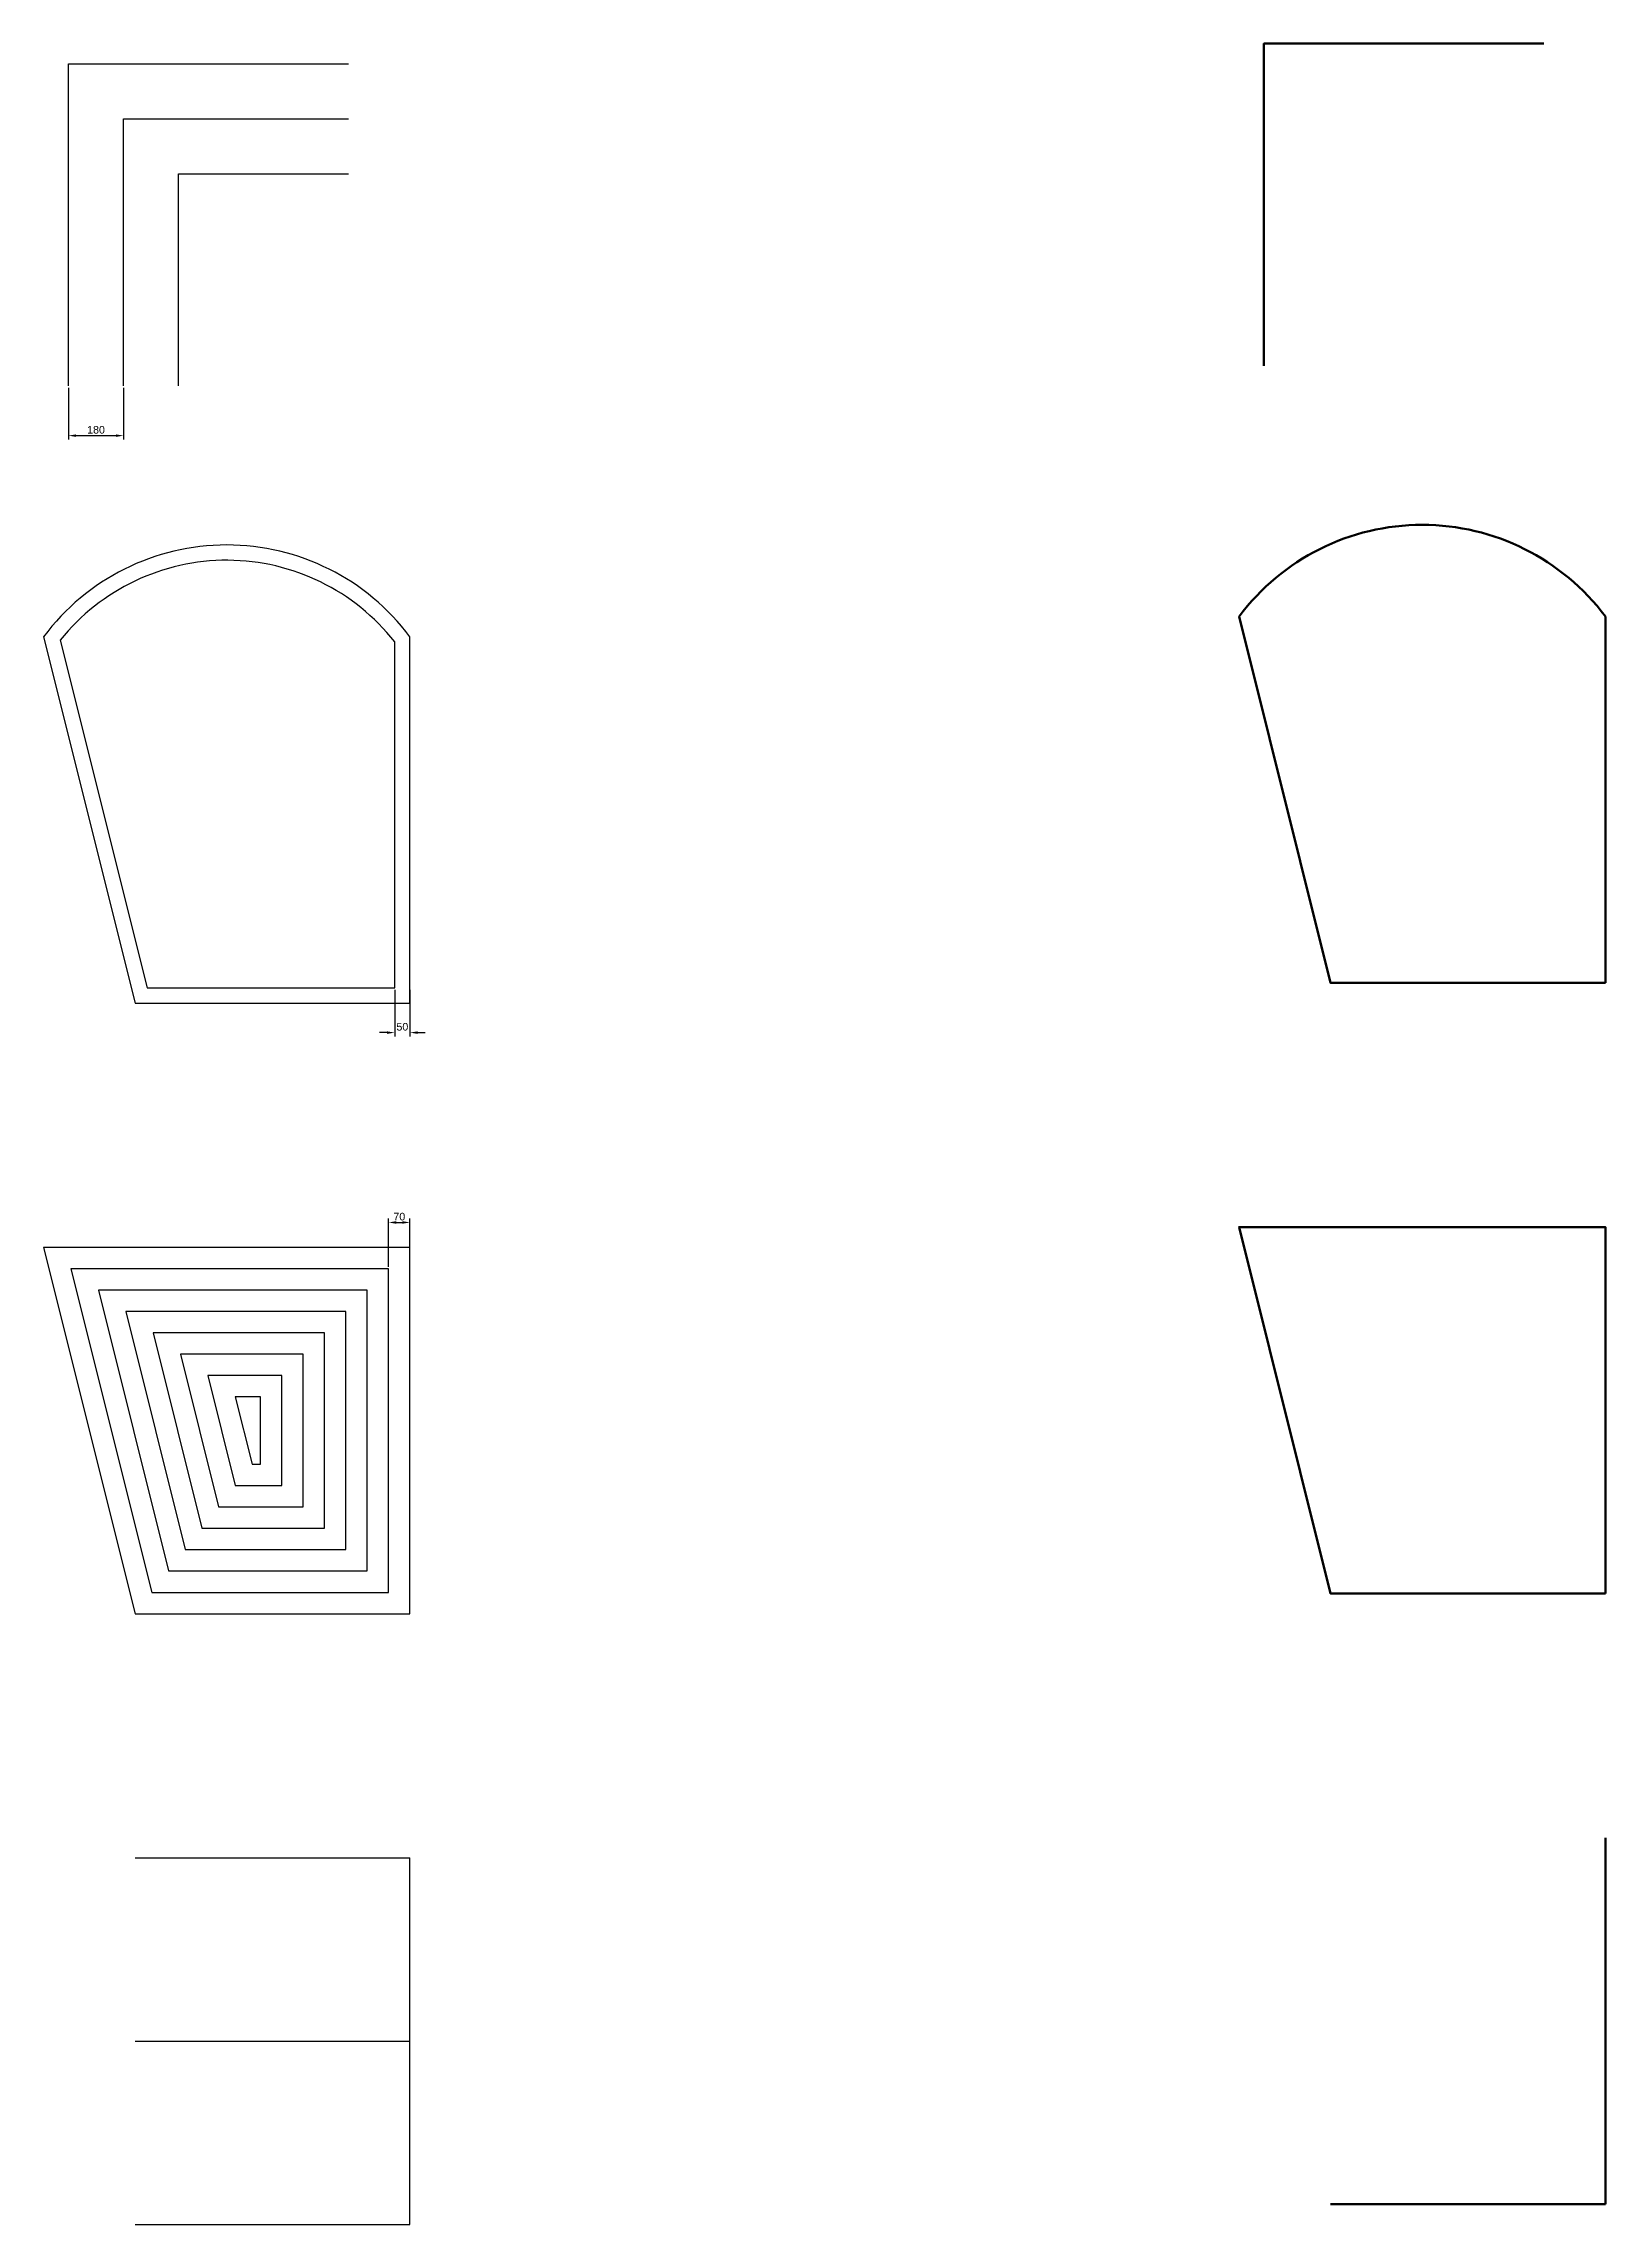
# Model space of a CAD drawing. Header units: centimetres. Extents: x 97323 to 265176, y 25162 to 39605.
# Drawn here: x 172219 to 177334, y 32463 to 39605 of the extents above; entities that cross this region are included whole.
import ezdxf

# ---------------------------------------------------------------- set-up
doc = ezdxf.new("R2010")
doc.units = ezdxf.units.CM
doc.header["$LTSCALE"] = 0.4
doc.header["$PDSIZE"] = 50
for name, color, linetype, lineweight in [('01-FORT-4', 70, 'Continuous', 50), ('01-FORT-5', 133, 'Continuous', 25), ('085-COTATION', 140, 'Continuous', 5)]:
    doc.layers.add(name, color=color, linetype=linetype, lineweight=lineweight)
doc.styles.add('ARIAL-SD', font='arial.ttf')
doc.dimstyles.new('ISO-25-SD', dxfattribs={"dimscale": 10, "dimtxt": 2.5, "dimasz": 2.5, "dimexe": 1.25, "dimexo": 0.625, "dimtad": 1, "dimtoh": 1, "dimtxsty": 'ARIAL-SD', "dimcen": 0, "dimadec": 0, "dimazin": 0, "dimtfac": 1, "dimtofl": 0, "dimtmove": 0, "dimatfit": 3, "dimfxl": 1, "dimarcsym": 0})

# ---------------------------------------------------------------- blocks, each defined once
blk = doc.blocks.new('*D3')
at = {"layer": '085-COTATION', "color": 0, "lineweight": -2, "transparency": 16777216}
for p, q in [((173368.6, 36506.7), (173368.6, 36353.7)), ((173418.6, 36506.7), (173418.6, 36353.7)), ((173343.6, 36366.2), (173318.6, 36366.2)), ((173443.6, 36366.2), (173468.6, 36366.2))]:
    blk.add_line(p, q, dxfattribs=at)
at = {"layer": '085-COTATION', "color": 0, "transparency": 16777216}
for points in [[(173343.6, 36370.4), (173343.6, 36362), (173368.6, 36366.2)], [(173443.6, 36370.4), (173443.6, 36362), (173418.6, 36366.2)]]:
    blk.add_solid(points, dxfattribs=at)
at = {"layer": 'Defpoints', "color": 0, "transparency": 16777216}
for p in [(173368.6, 36512.9), (173418.6, 36512.9), (173418.6, 36366.2)]:
    blk.add_point(p, dxfattribs=at)
at = {"layer": '085-COTATION', "color": 0, "transparency": 16777216, "insert": (173393.6, 36385.2), "char_height": 25, "attachment_point": 5, "style": 'ARIAL-SD'}
blk.add_mtext('50', dxfattribs=at)
blk = doc.blocks.new('*D4')
at = {"layer": '085-COTATION', "color": 0, "lineweight": -2, "transparency": 16777216}
for p, q in [((172300.2, 38478.1), (172300.2, 38308.9)), ((172480.2, 38478.1), (172480.2, 38308.9)), ((172325.2, 38321.4), (172455.2, 38321.4))]:
    blk.add_line(p, q, dxfattribs=at)
at = {"layer": '085-COTATION', "color": 0, "transparency": 16777216}
for points in [[(172325.2, 38325.6), (172325.2, 38317.2), (172300.2, 38321.4)], [(172455.2, 38325.6), (172455.2, 38317.2), (172480.2, 38321.4)]]:
    blk.add_solid(points, dxfattribs=at)
at = {"layer": 'Defpoints', "color": 0, "transparency": 16777216}
for p in [(172300.2, 38484.3), (172480.2, 38484.3), (172480.2, 38321.4)]:
    blk.add_point(p, dxfattribs=at)
at = {"layer": '085-COTATION', "color": 0, "transparency": 16777216, "insert": (172390.2, 38340.4), "char_height": 25, "attachment_point": 5, "style": 'ARIAL-SD'}
blk.add_mtext('180', dxfattribs=at)
blk = doc.blocks.new('*D5')
at = {"layer": '085-COTATION', "color": 0, "lineweight": -2, "transparency": 16777216}
for p, q in [((173348.6, 35599.2), (173348.6, 35756.9)), ((173373.6, 35744.4), (173393.6, 35744.4)), ((173418.6, 35599.2), (173418.6, 35756.9))]:
    blk.add_line(p, q, dxfattribs=at)
at = {"layer": '085-COTATION', "color": 0, "transparency": 16777216}
for points in [[(173373.6, 35748.6), (173373.6, 35740.2), (173348.6, 35744.4)], [(173393.6, 35748.6), (173393.6, 35740.2), (173418.6, 35744.4)]]:
    blk.add_solid(points, dxfattribs=at)
at = {"layer": 'Defpoints', "color": 0, "transparency": 16777216}
for p in [(173418.6, 35744.4), (173348.6, 35592.9), (173418.6, 35592.9)]:
    blk.add_point(p, dxfattribs=at)
at = {"layer": '085-COTATION', "color": 0, "transparency": 16777216, "insert": (173383.6, 35763.4), "char_height": 25, "attachment_point": 5, "style": 'ARIAL-SD'}
blk.add_mtext('70', dxfattribs=at)

msp = doc.modelspace()

# ---------------------------------------------------------------- linework, layer by layer
at = {"layer": '01-FORT-4'}
for p, q in [((177334.067, 32528.982), (177334.067, 33728.982)), ((176434.067, 32528.982), (177334.067, 32528.982))]:
    msp.add_line(p, q, dxfattribs=at)
msp.add_lwpolyline([(176215.652, 38550.375), (176215.652, 39605.321), (177132.817, 39605.321)], dxfattribs=at)
msp.add_lwpolyline([(177334.067, 36528.982), (177334.067, 37728.982, 0.50049257), (176134.067, 37728.982), (176434.067, 36528.982)], format="xyb", close=True, dxfattribs=at)
msp.add_lwpolyline([(177334.067, 34528.982), (177334.067, 35728.982), (176134.067, 35728.982), (176434.067, 34528.982)], close=True, dxfattribs=at)
at = {"layer": '01-FORT-5'}
for p, q in [((172518.57, 33662.91), (173418.57, 33662.91)), ((173418.57, 32462.91), (173418.57, 33662.91)), ((172518.57, 33062.91), (173418.57, 33062.91)), ((172518.57, 32462.91), (173418.57, 32462.91))]:
    msp.add_line(p, q, dxfattribs=at)
for points in [[(172300.155, 38484.303), (172300.155, 39539.249), (173217.32, 39539.249)], [(172480.155, 38484.303), (172480.155, 39359.249), (173217.32, 39359.249)], [(172660.155, 38484.303), (172660.155, 39179.249), (173217.32, 39179.249)]]:
    msp.add_lwpolyline(points, dxfattribs=at)
for points in [[(173418.57, 36462.91), (173418.57, 37662.91, 0.50049257), (172218.57, 37662.91), (172518.57, 36462.91), (173418.57, 36462.91)], [(173368.57, 36512.91), (173368.57, 37645.945, 0.48280959), (172272.966, 37651.48), (172557.609, 36512.91)]]:
    msp.add_lwpolyline(points, format="xyb", close=True, dxfattribs=at)
for points in [[(173418.57, 34462.91), (173418.57, 35662.91), (172218.57, 35662.91), (172518.57, 34462.91)], [(173348.57, 34532.91), (173348.57, 35592.91), (172308.224, 35592.91), (172573.224, 34532.91)], [(173278.57, 34602.91), (173278.57, 35522.91), (172397.879, 35522.91), (172627.879, 34602.91)], [(173208.57, 34672.91), (173208.57, 35452.91), (172487.533, 35452.91), (172682.533, 34672.91)], [(173138.57, 34742.91), (173138.57, 35382.91), (172577.187, 35382.91), (172737.187, 34742.91)], [(173068.57, 34812.91), (173068.57, 35312.91), (172666.842, 35312.91), (172791.842, 34812.91)], [(172998.57, 34882.91), (172998.57, 35242.91), (172756.496, 35242.91), (172846.496, 34882.91)], [(172928.57, 34952.91), (172928.57, 35172.91), (172846.15, 35172.91), (172901.15, 34952.91)]]:
    msp.add_lwpolyline(points, close=True, dxfattribs=at)

# ---------------------------------------------------------------- dimensions: what is measured, and where the dimension line sits
at = {"layer": '085-COTATION'}
for base, p1, p2, picture, middle in [((172480.155, 38321.387), (172300.155, 38484.303), (172480.155, 38484.303), '*D4', (172390.155, 38340.401)), ((173418.57, 36366.192), (173368.57, 36512.91), (173418.57, 36512.91), '*D3', (173393.57, 36385.206)), ((173418.57, 35744.412), (173348.57, 35592.91), (173418.57, 35592.91), '*D5', (173383.57, 35763.426))]:
    dim = msp.add_linear_dim(base=base, p1=p1, p2=p2, dimstyle='ISO-25-SD', dxfattribs=at)
    dim.commit()
    dim.dimension.update_dxf_attribs({"geometry": picture, "text_midpoint": middle})

doc.saveas('drawing.dxf')
